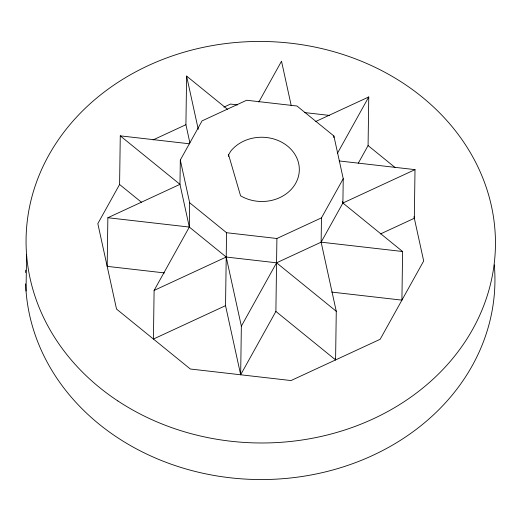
<?xml version="1.0" encoding="UTF-8"?>
<svg xmlns="http://www.w3.org/2000/svg" width="521" height="521" viewBox="0 0 521 521"><rect width="100%" height="100%" fill="white"/><g stroke="black" fill="none" stroke-linecap="round" stroke-linejoin="round"><path stroke-width="0.78" d="M26.05 291.057L26.558 254.489M180.312 160.032L189.664 202.754L226.557 232.718L225.541 305.664L153.428 339.047L154.105 290.418L226.218 257.035L276.566 262.805L321.131 242.174L342.896 203.021L343.235 178.703L333.883 135.988L296.99 106.017L246.641 100.247L202.07 120.879L180.312 160.032L179.973 184.349L107.86 217.732L107.183 266.361L164.447 272.919M413.98 216.684L423.684 260.982L380.154 339.288L291.018 380.551L190.328 369.011L116.535 309.077L97.824 223.639L119.589 184.486L120.273 135.857L189.637 143.809M189.924 142.975L185.919 124.701L186.603 76.073L227.449 109.247M154.105 290.418L189.325 227.065L189.664 202.754M228.569 156.424L228.589 154.802L230.783 151.11A37.551 32.12 0.8 0 1 282.981 142.936A37.551 32.12 0.8 0 1 292.763 187.625A37.551 32.12 0.8 0 1 240.565 195.798L228.589 154.802M343.235 178.703L321.47 217.856L276.905 238.488L275.889 311.434L240.669 374.781L241.353 326.153L226.218 257.035L189.325 227.065L107.86 217.732M275.889 311.434L335.589 359.92L336.266 311.291L321.131 242.174L321.47 217.856M333.863 137.609L333.883 135.988M358.298 163.177L368.08 145.58L368.757 96.952L315.778 121.478M342.551 201.438L342.896 203.021L402.596 251.506L401.919 300.135L331.747 292.092M339.191 160.95L415.009 169.638L414.325 218.266L380.48 233.936M258.82 102.038L281.516 61.211L291.252 105.704M241.353 326.153L276.566 262.805L336.266 311.291M337.458 153.259L368.757 96.952M153.044 139.921L185.919 124.701M223.913 107.111L230.49 104.07L237.68 104.89M342.896 203.021L415.009 169.638M304.811 112.588L329.585 115.428M321.131 242.174L402.596 251.506M226.557 232.718L276.905 238.488M368.08 145.58L394.97 167.417M120.273 135.857L179.973 184.349L189.325 227.065M119.589 184.486L141.588 202.35M335.237 358.331L335.589 359.92M186.603 76.073L198.254 129.306M225.541 305.664L240.669 374.781M494.312 264.915A234.704 200.761 0.8 0 1 272.34 479.327A234.704 200.761 0.8 0 1 25.646 283.847M25.627 272.568A234.704 200.761 0.8 0 1 25.724 270.145M117.896 400.968A234.704 200.761 0.8 0 0 493.452 269.272A234.704 200.761 0.8 0 0 170.921 56.405A234.704 200.761 0.8 0 0 117.896 400.968"/></g></svg>
